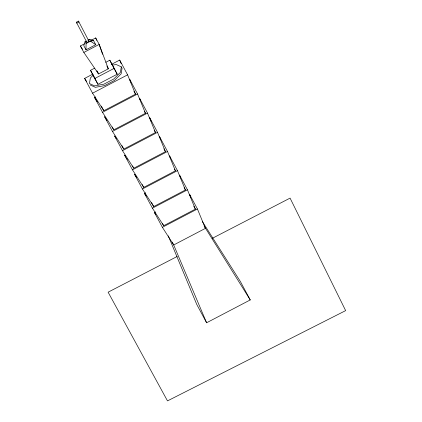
<?xml version="1.0" encoding="UTF-8"?>
<svg xmlns="http://www.w3.org/2000/svg" width="422" height="422" viewBox="0 0 422 422"><rect width="100%" height="100%" fill="white"/><g stroke="black" fill="none" stroke-linecap="round" stroke-linejoin="round"><path stroke-width="0.63" d="M87.834 40.19L89.49 39.325L93.547 40.581L95.773 44.695L85.988 49.817L86.072 43.503L85.07 41.636L86.172 41.061M112.442 65.183L116.155 64.492L121.32 66.855L120.397 72.399L113.734 79.02L103.881 84.173L94.602 85.903L89.438 83.54L90.361 77.996L93.468 74.905M85.07 41.636L83.778 45.692L85.988 49.817M95.245 79.341L90.519 70.316L94.491 68.232M105.832 62.287L109.804 60.209L117.216 74.203L97.93 84.3L93.563 76.16M76.356 22.208L78.466 21.1L78.946 21.991L76.83 23.099L76.356 22.208L86.916 42.464L89.026 41.356L78.466 21.1M91.163 40.317L95.71 37.938L99.186 44.41L108.338 68.833L98.553 73.95L83.841 52.444L80.365 45.966L84.342 43.883M86.072 43.503L90.493 41.187L93.547 40.581M83.841 52.444L99.186 44.41L102.541 54.259M111.503 64.35L119.679 60.066L127.602 74.847L135.509 94.153L103.823 110.738L92.566 93.188L84.637 78.408L92.814 74.13M90.519 70.316L94.876 78.439L114.167 68.348M92.566 93.188L127.602 74.847M130.878 82.163L129.638 79.204L137.567 93.985L145.458 113.27L113.776 129.849L102.525 112.321L94.602 97.545L95.768 96.933M102.525 112.321L137.567 93.985M106.966 120.476L104.55 116.662L112.474 131.437L147.515 113.096L139.592 98.321L140.589 100.7M112.474 131.437L123.788 149.093L155.475 132.508L147.515 113.096M116.282 138.611L114.568 135.9L122.491 150.68L157.533 132.339L149.61 117.559L151.092 121.114M122.491 150.68L133.758 168.241L165.445 151.656L157.533 132.339M125.909 157.216L124.532 155.048L132.461 169.823L167.502 151.487L159.574 136.707L160.814 139.671M132.461 169.823L143.733 187.4L175.415 170.815L167.502 151.487M136.57 177.467L134.507 174.207L142.43 188.982L177.472 170.646L169.549 155.866L170.541 158.239M180.769 178.005L179.529 175.04L187.458 189.821L195.37 209.138L163.683 225.723L152.416 208.157L144.488 193.381L145.659 192.77M142.43 188.982L153.713 206.574L185.4 189.99L177.472 170.646M152.416 208.157L187.458 189.821M202.433 221.671L240.371 281.516L250.246 299.936L206.601 322.777L173.7 244.971L162.386 227.31L154.457 212.535L155.628 211.923M162.386 227.31L197.427 208.969L189.499 194.194L190.744 197.169M177.156 256.492L108.116 292.188L167.492 400.9L345.644 310.613L290.072 198.113L212.255 238.346M90.181 84.97L95.346 87.333L104.624 85.603L114.478 80.444L121.14 73.829L122.063 68.285L121.32 66.855M95.773 44.695L90.493 41.187L89.49 39.325M80.365 45.966L82.543 49.221M84.637 78.408L86.7 81.657M94.602 97.545L97.345 101.876M126.595 158.303L127.286 159.389M144.488 193.381L146.207 196.093M154.457 212.535L155.839 214.714M250.246 299.936L204.137 226.06M107.499 67.288L108.338 68.833L106.84 65.959M133.953 91.247L135.509 94.153M144.524 111.524L145.458 113.27M154.23 130.187L155.475 132.508M163.884 148.75L165.445 151.656M174.481 169.074L175.415 170.815M184.15 187.663L185.4 189.99M193.809 206.237L195.37 209.138M117.216 74.203L109.804 60.209M88.551 40.47L89.026 41.356M86.436 41.572L86.916 42.464M96.896 70.859L98.553 73.95L97.055 71.081M101.333 106.091L103.823 110.738M112.215 126.948L113.776 129.849M121.921 145.606L123.788 149.093M132.513 165.915L133.758 168.241M142.172 184.493L143.733 187.4M151.53 202.507L153.713 206.574M162.438 223.402L163.683 225.723M172.144 242.064L173.7 244.971L205.387 228.386L197.427 208.969M206.601 322.777L196.721 304.362L168.294 235.851M94.876 78.439L97.93 84.3M119.679 60.066L121.161 63.622M95.71 37.938L96.654 40.37"/></g></svg>
